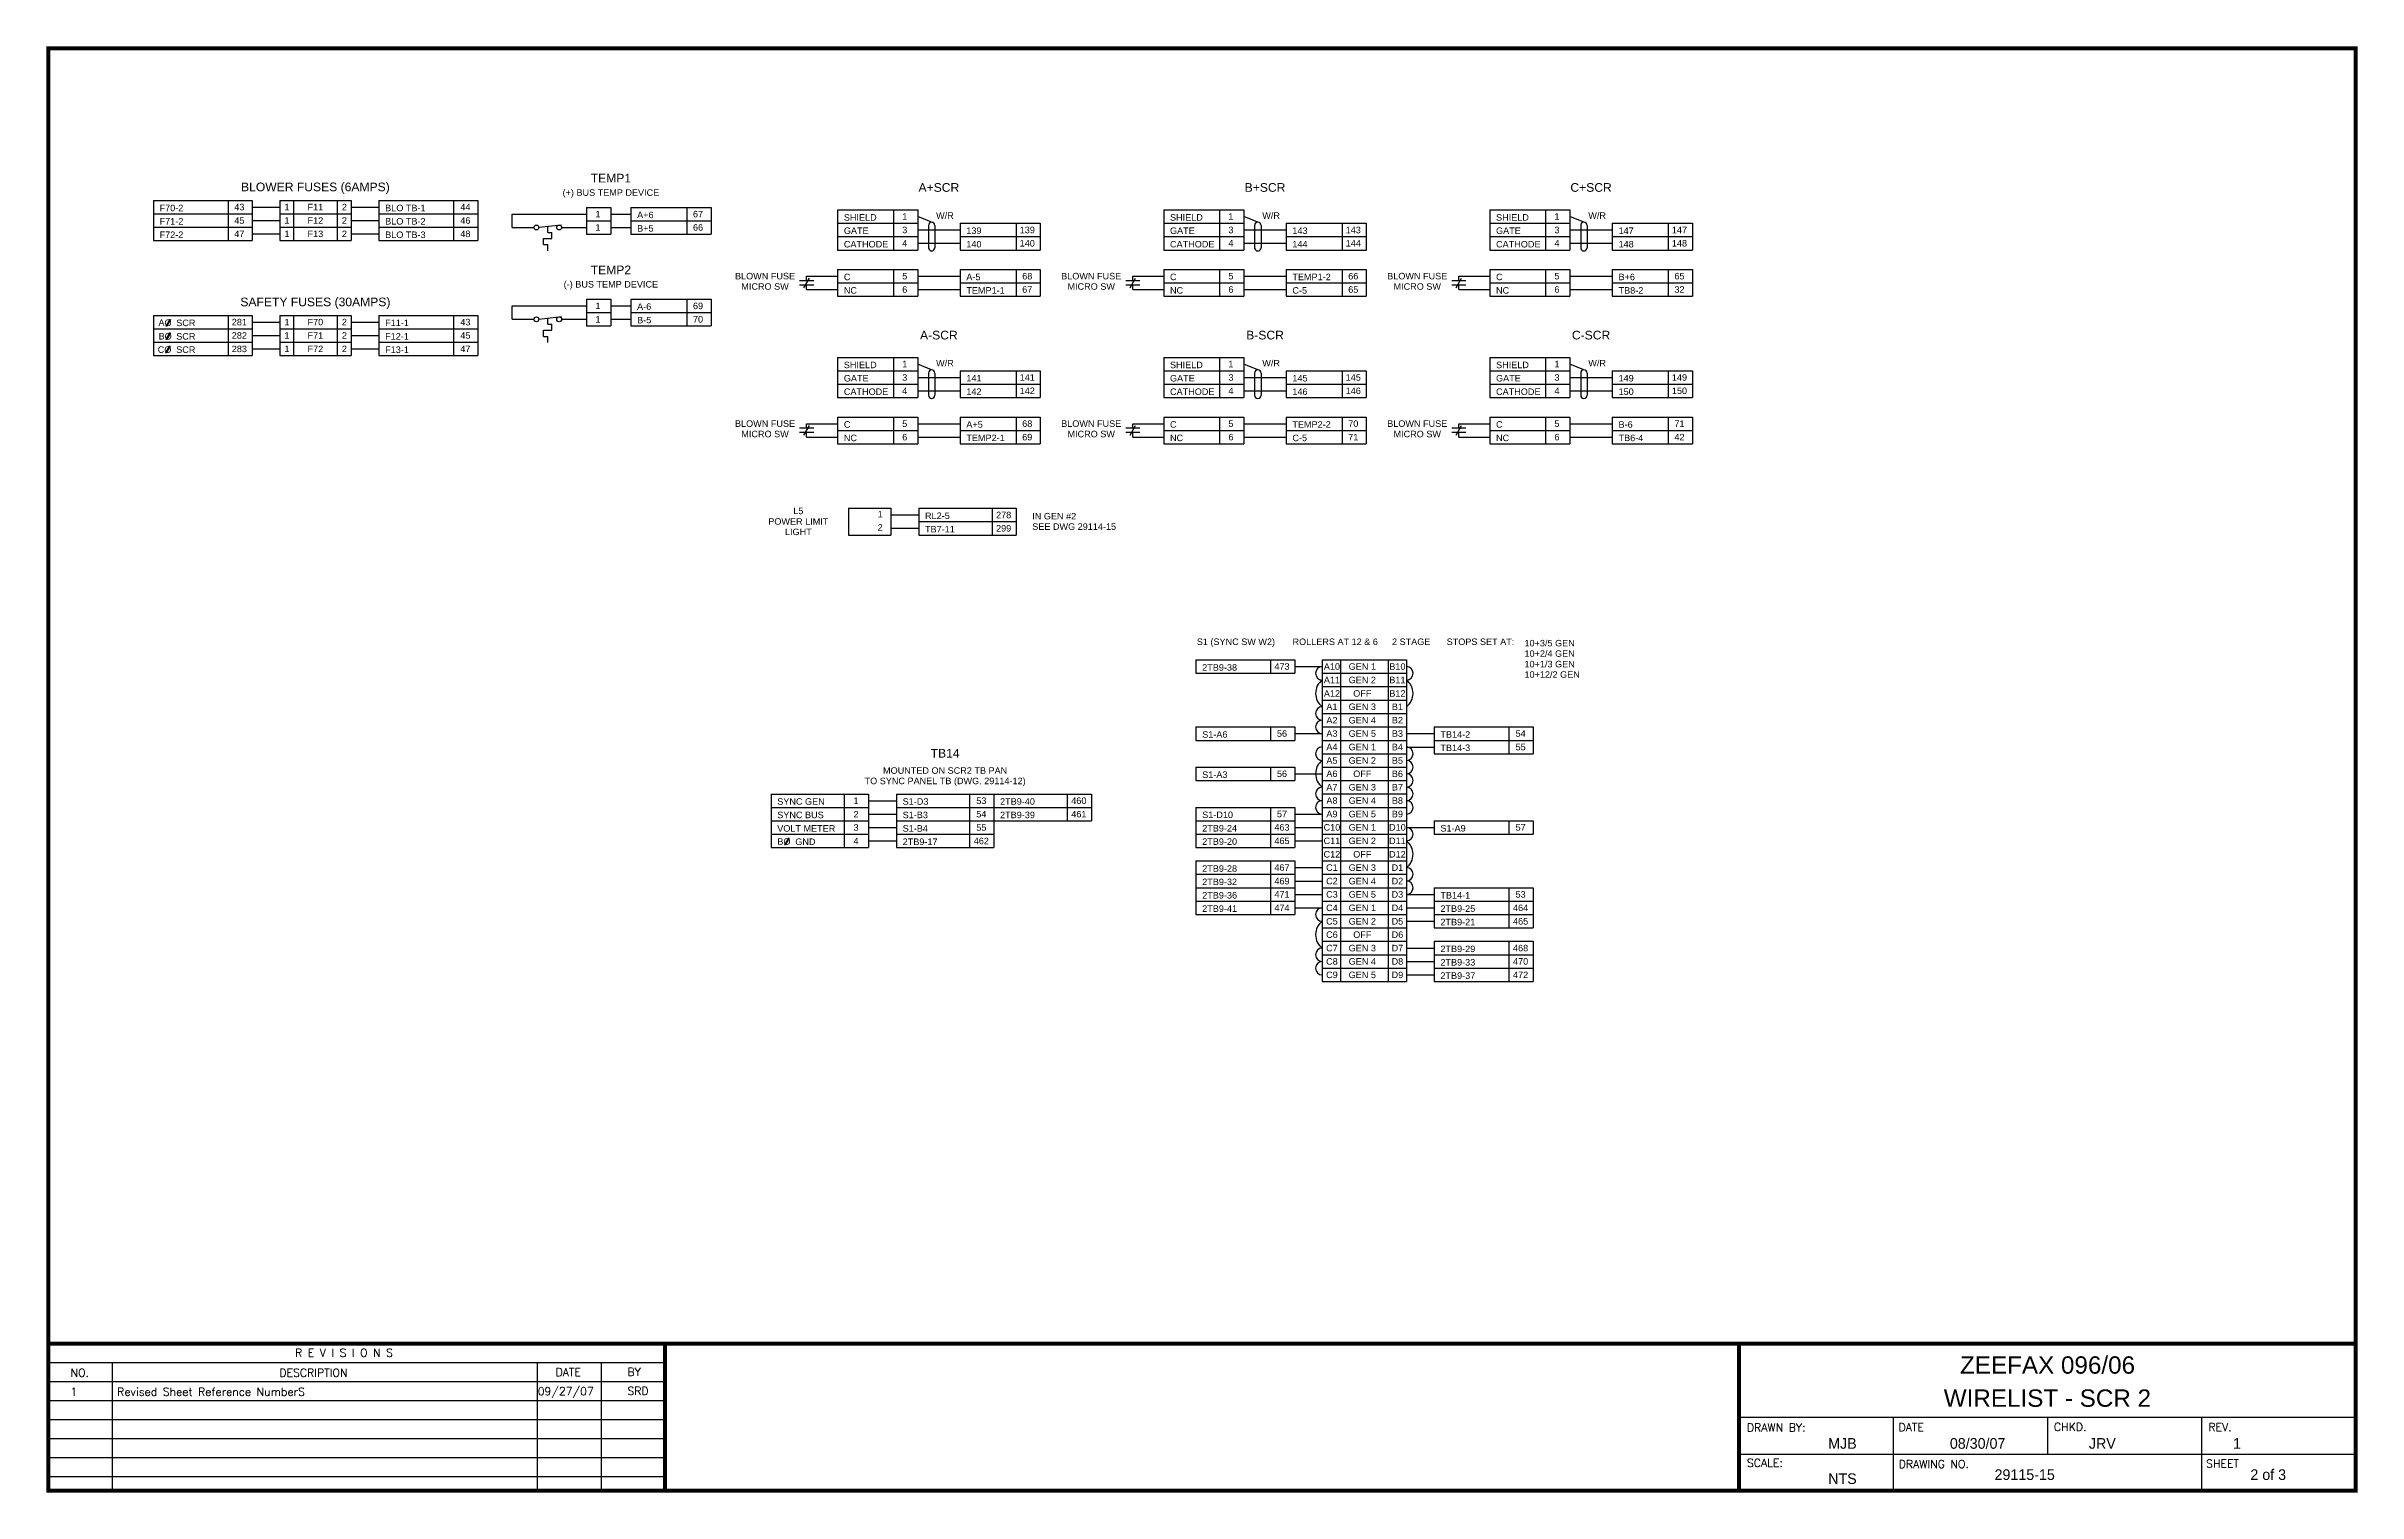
# Model space of a CAD drawing. Extents: x 1.8 to 18.5, y -1.9 to 8.5.
import ezdxf
from ezdxf.enums import TextEntityAlignment as Align

# ---------------------------------------------------------------- set-up
doc = ezdxf.new("R2010")
doc.units = 0
doc.header["$MEASUREMENT"] = 0
doc.layers.get('0').update_dxf_attribs({"linetype": 'CONTINUOUS'})
doc.layers.add('DRAWING', color=7, linetype='CONTINUOUS')
doc.styles.add('A1', font='A1.shx')
doc.styles.add('ROMAND', font='ROMAND.shx')
doc.styles.get("Standard").update_dxf_attribs({"font": 'ARIAL.TTF'})

# ---------------------------------------------------------------- blocks, each defined once
blk = doc.blocks.new('B_phase')
h = blk.add_hatch(color=256)
h.paths.add_polyline_path([(0.094, -0.031), (0.101, -0.031), (0.139, 0.033), (0.131, 0.033)], flags=16)
h.paths.add_polyline_path([(0.01, -0.048), (0.158, -0.048), (0.158, 0.049), (0.01, 0.049)], flags=9)
for p, q in [((0.131, 0.033), (0.094, -0.031)), ((0.139, 0.033), (0.101, -0.031)), ((0.131, 0.033), (0.139, 0.033)), ((0.101, -0.031), (0.094, -0.031))]:
    blk.add_line(p, q)
blk.add_text('BO', height=0.0625).set_placement((0.025, -0.03))
blk = doc.blocks.new('C_phase')
h = blk.add_hatch(color=256)
h.paths.add_polyline_path([(0.099, -0.026), (0.107, -0.026), (0.144, 0.038), (0.136, 0.038)], flags=16)
h.paths.add_polyline_path([(0.013, -0.043), (0.168, -0.043), (0.168, 0.054), (0.013, 0.054)], flags=9)
for p, q in [((0.136, 0.038), (0.099, -0.026)), ((0.144, 0.038), (0.107, -0.026)), ((0.136, 0.038), (0.144, 0.038)), ((0.107, -0.026), (0.099, -0.026))]:
    blk.add_line(p, q)
blk.add_text('CO', height=0.0625).set_placement((0.025, -0.025))
blk = doc.blocks.new('A_phase')
h = blk.add_hatch(color=256)
h.paths.add_polyline_path([(0.1, -0.033), (0.108, -0.033), (0.145, 0.031), (0.137, 0.031)], flags=16)
h.paths.add_polyline_path([(0.01, -0.05), (0.165, -0.05), (0.165, 0.047), (0.01, 0.047)], flags=9)
for p, q in [((0.137, 0.031), (0.1, -0.033)), ((0.145, 0.031), (0.108, -0.033)), ((0.137, 0.031), (0.145, 0.031)), ((0.108, -0.033), (0.1, -0.033))]:
    blk.add_line(p, q)
blk.add_text('AO', height=0.0625).set_placement((0.029, -0.032))
blk = doc.blocks.new('N_C_contact')
for p, q in [((0.051, 0.031), (-0.051, 0.031)), ((0.051, 0), (-0.051, 0)), ((-0.02, -0.019), (0.02, 0.05))]:
    blk.add_line(p, q)

msp = doc.modelspace()

# ---------------------------------------------------------------- linework, layer by layer
at = {"color": 7}
for p, q in [((1.823, -0.861), (1.823, -1.922)), ((1.823, -0.998), (6.269, -0.998)), ((2.284, -0.998), (2.284, -1.922)), ((5.347, -0.998), (5.347, -1.922)), ((5.808, -0.998), (5.808, -1.922)), ((1.823, -1.135), (6.269, -1.135)), ((1.823, -1.135), (6.269, -1.135)), ((1.823, -1.135), (6.269, -1.135)), ((1.823, -1.272), (6.269, -1.272)), ((1.823, -1.272), (6.269, -1.272)), ((1.823, -1.272), (6.269, -1.272)), ((1.823, -1.409), (6.269, -1.409)), ((14.01, -1.391), (18.456, -1.391)), ((15.122, -1.391), (15.122, -1.922)), ((16.233, -1.391), (16.233, -1.657)), ((17.344, -1.391), (17.344, -1.922)), ((1.823, -1.546), (6.269, -1.546)), ((14.01, -1.657), (18.456, -1.657)), ((1.823, -1.683), (6.269, -1.683)), ((1.823, -1.82), (6.269, -1.82))]:
    msp.add_line(p, q, dxfattribs=at)
at = {"color": 7, "const_width": 0.0288}
msp.add_lwpolyline([(18.456, -1.922), (18.456, 8.474), (1.823, 8.474), (1.823, -1.922)], close=True, dxfattribs=at)
for points in [[(1.823, -0.861), (18.456, -0.861)], [(6.269, -0.861), (6.269, -1.922)], [(14.01, -1.922), (14.01, -0.861)]]:
    msp.add_lwpolyline(points, dxfattribs=at)
at = {"layer": 'DRAWING', "color": 7}
for p, q in [((2.581, 7.377), (3.294, 7.377)), ((2.581, 7.377), (2.581, 7.087)), ((3.12, 7.377), (3.12, 7.087)), ((3.294, 7.377), (3.294, 7.087)), ((3.492, 7.377), (4.006, 7.377)), ((3.492, 7.377), (3.492, 7.087)), ((3.592, 7.377), (3.592, 7.087)), ((3.905, 7.377), (3.905, 7.087)), ((4.006, 7.377), (4.006, 7.087)), ((4.206, 7.377), (4.92, 7.377)), ((4.206, 7.377), (4.206, 7.087)), ((4.745, 7.377), (4.745, 7.087)), ((4.92, 7.377), (4.92, 7.087)), ((2.581, 7.281), (3.294, 7.281)), ((2.581, 7.184), (3.294, 7.184)), ((3.294, 7.329), (3.492, 7.329)), ((3.294, 7.232), (3.492, 7.232)), ((3.492, 7.281), (4.006, 7.281)), ((3.492, 7.184), (4.006, 7.184)), ((4.006, 7.329), (4.206, 7.329)), ((4.006, 7.232), (4.206, 7.232)), ((4.206, 7.281), (4.92, 7.281)), ((4.206, 7.184), (4.92, 7.184)), ((5.167, 7.278), (5.704, 7.278)), ((5.168, 7.182), (5.167, 7.278)), ((5.168, 7.182), (5.324, 7.182)), ((5.36, 7.183), (5.524, 7.201)), ((5.424, 7.146), (5.424, 7.19)), ((5.524, 7.182), (5.704, 7.182)), ((5.704, 7.326), (5.879, 7.326)), ((5.704, 7.326), (5.704, 7.133)), ((5.704, 7.23), (5.879, 7.23)), ((5.879, 7.326), (5.879, 7.133)), ((5.879, 7.278), (6.023, 7.278)), ((5.879, 7.182), (6.023, 7.182)), ((6.023, 7.326), (6.601, 7.326)), ((6.023, 7.326), (6.023, 7.133)), ((6.023, 7.23), (6.601, 7.23)), ((6.426, 7.326), (6.426, 7.133)), ((6.601, 7.326), (6.601, 7.133)), ((7.513, 7.309), (7.513, 7.019)), ((7.513, 7.309), (8.091, 7.309)), ((7.513, 7.213), (8.091, 7.213)), ((7.916, 7.309), (7.916, 7.019)), ((8.091, 7.309), (8.091, 7.019)), ((8.191, 7.219), (8.091, 7.261)), ((8.091, 7.164), (8.396, 7.164)), ((8.168, 7.196), (8.168, 7.036)), ((8.214, 7.196), (8.214, 7.036)), ((8.396, 7.213), (8.973, 7.213)), ((8.396, 7.213), (8.396, 7.019)), ((8.799, 7.213), (8.799, 7.019)), ((8.973, 7.213), (8.973, 7.019)), ((9.864, 7.309), (9.864, 7.019)), ((9.864, 7.309), (10.441, 7.309)), ((9.864, 7.213), (10.441, 7.213)), ((10.266, 7.309), (10.266, 7.019)), ((10.441, 7.309), (10.441, 7.019)), ((10.542, 7.219), (10.441, 7.261)), ((10.441, 7.164), (10.746, 7.164)), ((10.519, 7.196), (10.519, 7.036)), ((10.565, 7.196), (10.565, 7.036)), ((10.746, 7.213), (10.746, 7.019)), ((10.746, 7.213), (11.324, 7.213)), ((11.149, 7.213), (11.149, 7.019)), ((11.324, 7.213), (11.324, 7.019)), ((12.214, 7.309), (12.214, 7.019)), ((12.214, 7.309), (12.791, 7.309)), ((12.214, 7.213), (12.791, 7.213)), ((12.616, 7.309), (12.616, 7.019)), ((12.791, 7.309), (12.791, 7.019)), ((12.892, 7.219), (12.791, 7.261)), ((12.791, 7.164), (13.097, 7.164)), ((12.869, 7.196), (12.869, 7.036)), ((12.915, 7.196), (12.915, 7.036)), ((13.097, 7.213), (13.097, 7.019)), ((13.097, 7.213), (13.674, 7.213)), ((13.499, 7.213), (13.499, 7.019)), ((13.674, 7.213), (13.674, 7.019)), ((2.581, 7.087), (3.294, 7.087)), ((3.294, 7.136), (3.492, 7.136)), ((3.492, 7.087), (4.006, 7.087)), ((4.006, 7.136), (4.206, 7.136)), ((4.206, 7.087), (4.92, 7.087)), ((5.394, 7.102), (5.454, 7.102)), ((5.394, 7.058), (5.394, 7.102)), ((5.394, 7.058), (5.424, 7.058)), ((5.424, 7.146), (5.454, 7.146)), ((5.424, 7.014), (5.424, 7.058)), ((5.454, 7.102), (5.454, 7.146)), ((5.704, 7.133), (5.879, 7.133)), ((6.023, 7.133), (6.601, 7.133)), ((7.513, 7.116), (8.091, 7.116)), ((7.513, 7.019), (8.091, 7.019)), ((8.091, 7.068), (8.396, 7.068)), ((8.396, 7.116), (8.973, 7.116)), ((8.396, 7.019), (8.973, 7.019)), ((9.864, 7.116), (10.441, 7.116)), ((9.864, 7.019), (10.441, 7.019)), ((10.441, 7.068), (10.746, 7.068)), ((10.746, 7.116), (11.324, 7.116)), ((10.746, 7.019), (11.324, 7.019)), ((12.214, 7.116), (12.791, 7.116)), ((12.214, 7.019), (12.791, 7.019)), ((12.791, 7.068), (13.097, 7.068)), ((13.097, 7.116), (13.674, 7.116)), ((13.097, 7.019), (13.674, 7.019)), ((7.29, 6.831), (7.513, 6.831)), ((7.29, 6.798), (7.29, 6.831)), ((7.513, 6.879), (8.091, 6.879)), ((7.513, 6.879), (7.513, 6.686)), ((7.916, 6.879), (7.916, 6.686)), ((8.091, 6.879), (8.091, 6.686)), ((8.091, 6.831), (8.396, 6.831)), ((8.396, 6.879), (8.973, 6.879)), ((8.396, 6.879), (8.396, 6.686)), ((8.799, 6.879), (8.799, 6.686)), ((8.973, 6.879), (8.973, 6.686)), ((9.641, 6.831), (9.864, 6.831)), ((9.641, 6.798), (9.641, 6.831)), ((9.864, 6.879), (10.441, 6.879)), ((9.864, 6.879), (9.864, 6.686)), ((10.266, 6.879), (10.266, 6.686)), ((10.441, 6.879), (10.441, 6.686)), ((10.441, 6.831), (10.746, 6.831)), ((10.746, 6.879), (11.324, 6.879)), ((10.746, 6.879), (10.746, 6.686)), ((11.149, 6.879), (11.149, 6.686)), ((11.324, 6.879), (11.324, 6.686)), ((11.991, 6.831), (12.214, 6.831)), ((11.991, 6.798), (11.991, 6.831)), ((12.214, 6.879), (12.791, 6.879)), ((12.214, 6.879), (12.214, 6.686)), ((12.616, 6.879), (12.616, 6.686)), ((12.791, 6.879), (12.791, 6.686)), ((12.791, 6.831), (13.097, 6.831)), ((13.097, 6.879), (13.674, 6.879)), ((13.097, 6.879), (13.097, 6.686)), ((13.499, 6.879), (13.499, 6.686)), ((13.674, 6.879), (13.674, 6.686)), ((5.704, 6.665), (5.879, 6.665)), ((5.704, 6.665), (5.704, 6.472)), ((5.879, 6.665), (5.879, 6.472)), ((6.023, 6.665), (6.601, 6.665)), ((6.023, 6.665), (6.023, 6.472)), ((6.426, 6.665), (6.426, 6.472)), ((6.601, 6.665), (6.601, 6.472)), ((7.29, 6.735), (7.29, 6.767)), ((7.29, 6.735), (7.513, 6.735)), ((7.513, 6.783), (8.091, 6.783)), ((7.513, 6.686), (8.091, 6.686)), ((8.091, 6.735), (8.396, 6.735)), ((8.396, 6.783), (8.973, 6.783)), ((8.396, 6.686), (8.973, 6.686)), ((9.641, 6.735), (9.641, 6.767)), ((9.641, 6.735), (9.864, 6.735)), ((9.864, 6.783), (10.441, 6.783)), ((9.864, 6.686), (10.441, 6.686)), ((10.441, 6.735), (10.746, 6.735)), ((10.746, 6.783), (11.324, 6.783)), ((10.746, 6.686), (11.324, 6.686)), ((11.991, 6.735), (11.991, 6.767)), ((11.991, 6.735), (12.214, 6.735)), ((12.214, 6.783), (12.791, 6.783)), ((12.214, 6.686), (12.791, 6.686)), ((12.791, 6.735), (13.097, 6.735)), ((13.097, 6.783), (13.674, 6.783)), ((13.097, 6.686), (13.674, 6.686)), ((2.581, 6.548), (3.294, 6.548)), ((2.581, 6.548), (2.581, 6.259)), ((3.12, 6.548), (3.12, 6.259)), ((3.294, 6.548), (3.294, 6.259)), ((3.294, 6.5), (3.492, 6.5)), ((3.492, 6.548), (4.006, 6.548)), ((3.492, 6.548), (3.492, 6.259)), ((3.592, 6.548), (3.592, 6.259)), ((3.905, 6.548), (3.905, 6.259)), ((4.006, 6.548), (4.006, 6.259)), ((4.006, 6.5), (4.206, 6.5)), ((4.206, 6.548), (4.92, 6.548)), ((4.206, 6.548), (4.206, 6.259)), ((4.745, 6.548), (4.745, 6.259)), ((4.92, 6.548), (4.92, 6.259)), ((5.167, 6.617), (5.704, 6.617)), ((5.168, 6.52), (5.167, 6.617)), ((5.168, 6.52), (5.324, 6.52)), ((5.36, 6.522), (5.524, 6.54)), ((5.424, 6.485), (5.424, 6.529)), ((5.524, 6.52), (5.704, 6.52)), ((5.704, 6.569), (5.879, 6.569)), ((5.879, 6.617), (6.023, 6.617)), ((5.879, 6.52), (6.023, 6.52)), ((6.023, 6.569), (6.601, 6.569)), ((2.581, 6.452), (3.294, 6.452)), ((2.581, 6.355), (3.294, 6.355)), ((3.294, 6.404), (3.492, 6.404)), ((3.492, 6.452), (4.006, 6.452)), ((3.492, 6.355), (4.006, 6.355)), ((4.006, 6.404), (4.206, 6.404)), ((4.206, 6.452), (4.92, 6.452)), ((4.206, 6.355), (4.92, 6.355)), ((5.394, 6.397), (5.394, 6.441)), ((5.394, 6.441), (5.454, 6.441)), ((5.394, 6.397), (5.424, 6.397)), ((5.424, 6.485), (5.454, 6.485)), ((5.424, 6.353), (5.424, 6.397)), ((5.454, 6.441), (5.454, 6.485)), ((5.704, 6.472), (5.879, 6.472)), ((6.023, 6.472), (6.601, 6.472)), ((2.581, 6.259), (3.294, 6.259)), ((3.294, 6.307), (3.492, 6.307)), ((3.492, 6.259), (4.006, 6.259)), ((4.006, 6.307), (4.206, 6.307)), ((4.206, 6.259), (4.92, 6.259)), ((7.513, 6.246), (7.513, 5.956)), ((7.513, 6.246), (8.091, 6.246)), ((7.916, 6.246), (7.916, 5.956)), ((8.091, 6.246), (8.091, 5.956)), ((8.191, 6.156), (8.091, 6.198)), ((9.864, 6.246), (9.864, 5.956)), ((9.864, 6.246), (10.441, 6.246)), ((10.266, 6.246), (10.266, 5.956)), ((10.441, 6.246), (10.441, 5.956)), ((10.542, 6.156), (10.441, 6.198)), ((12.214, 6.246), (12.791, 6.246)), ((12.214, 6.246), (12.214, 5.956)), ((12.616, 6.246), (12.616, 5.956)), ((12.791, 6.246), (12.791, 5.956)), ((12.892, 6.156), (12.791, 6.198)), ((7.513, 6.149), (8.091, 6.149)), ((7.513, 6.053), (8.091, 6.053)), ((8.091, 6.101), (8.396, 6.101)), ((8.091, 6.005), (8.396, 6.005)), ((8.168, 6.133), (8.168, 5.973)), ((8.214, 6.133), (8.214, 5.973)), ((8.396, 6.149), (8.973, 6.149)), ((8.396, 6.149), (8.396, 5.956)), ((8.396, 6.053), (8.973, 6.053)), ((8.799, 6.149), (8.799, 5.956)), ((8.973, 6.149), (8.973, 5.956)), ((9.864, 6.149), (10.441, 6.149)), ((9.864, 6.053), (10.441, 6.053)), ((10.441, 6.101), (10.746, 6.101)), ((10.441, 6.005), (10.746, 6.005)), ((10.519, 6.133), (10.519, 5.973)), ((10.565, 6.133), (10.565, 5.973)), ((10.746, 6.149), (11.324, 6.149)), ((10.746, 6.149), (10.746, 5.956)), ((10.746, 6.053), (11.324, 6.053)), ((11.149, 6.149), (11.149, 5.956)), ((11.324, 6.149), (11.324, 5.956)), ((12.214, 6.149), (12.791, 6.149)), ((12.214, 6.053), (12.791, 6.053)), ((12.791, 6.101), (13.097, 6.101)), ((12.791, 6.005), (13.097, 6.005)), ((12.869, 6.133), (12.869, 5.973)), ((12.915, 6.133), (12.915, 5.973)), ((13.097, 6.149), (13.674, 6.149)), ((13.097, 6.149), (13.097, 5.956)), ((13.097, 6.053), (13.674, 6.053)), ((13.499, 6.149), (13.499, 5.956)), ((13.674, 6.149), (13.674, 5.956)), ((7.513, 5.956), (8.091, 5.956)), ((8.396, 5.956), (8.973, 5.956)), ((9.864, 5.956), (10.441, 5.956)), ((10.746, 5.956), (11.324, 5.956)), ((12.214, 5.956), (12.791, 5.956)), ((13.097, 5.956), (13.674, 5.956)), ((7.29, 5.768), (7.513, 5.768)), ((7.29, 5.735), (7.29, 5.768)), ((7.29, 5.671), (7.29, 5.704)), ((7.29, 5.671), (7.513, 5.671)), ((7.513, 5.816), (8.091, 5.816)), ((7.513, 5.816), (7.513, 5.623)), ((7.513, 5.72), (8.091, 5.72)), ((7.916, 5.816), (7.916, 5.623)), ((8.091, 5.816), (8.091, 5.623)), ((8.091, 5.768), (8.396, 5.768)), ((8.091, 5.671), (8.396, 5.671)), ((8.396, 5.816), (8.973, 5.816)), ((8.396, 5.816), (8.396, 5.623)), ((8.396, 5.72), (8.973, 5.72)), ((8.799, 5.816), (8.799, 5.623)), ((8.973, 5.816), (8.973, 5.623)), ((9.641, 5.768), (9.864, 5.768)), ((9.641, 5.735), (9.641, 5.768)), ((9.641, 5.671), (9.641, 5.704)), ((9.641, 5.671), (9.864, 5.671)), ((9.864, 5.816), (9.864, 5.623)), ((9.864, 5.816), (10.441, 5.816)), ((9.864, 5.72), (10.441, 5.72)), ((10.266, 5.816), (10.266, 5.623)), ((10.441, 5.816), (10.441, 5.623)), ((10.441, 5.768), (10.746, 5.768)), ((10.441, 5.671), (10.746, 5.671)), ((10.746, 5.816), (11.324, 5.816)), ((10.746, 5.816), (10.746, 5.623)), ((10.746, 5.72), (11.324, 5.72)), ((11.149, 5.816), (11.149, 5.623)), ((11.324, 5.816), (11.324, 5.623)), ((11.991, 5.768), (12.214, 5.768)), ((11.991, 5.735), (11.991, 5.768)), ((11.991, 5.671), (11.991, 5.704)), ((11.991, 5.671), (12.214, 5.671)), ((12.214, 5.816), (12.791, 5.816)), ((12.214, 5.816), (12.214, 5.623)), ((12.214, 5.72), (12.791, 5.72)), ((12.616, 5.816), (12.616, 5.623)), ((12.791, 5.816), (12.791, 5.623)), ((12.791, 5.768), (13.097, 5.768)), ((12.791, 5.671), (13.097, 5.671)), ((13.097, 5.816), (13.097, 5.623)), ((13.097, 5.816), (13.674, 5.816)), ((13.097, 5.72), (13.674, 5.72)), ((13.499, 5.816), (13.499, 5.623)), ((13.674, 5.816), (13.674, 5.623)), ((7.513, 5.623), (8.091, 5.623)), ((8.396, 5.623), (8.973, 5.623)), ((9.864, 5.623), (10.441, 5.623)), ((10.746, 5.623), (11.324, 5.623)), ((12.214, 5.623), (12.791, 5.623)), ((13.097, 5.623), (13.674, 5.623)), ((7.591, 5.159), (7.897, 5.159)), ((7.591, 5.159), (7.591, 4.965)), ((7.897, 5.159), (7.897, 4.965)), ((7.897, 5.11), (8.098, 5.11)), ((7.897, 5.014), (8.098, 5.014)), ((8.098, 5.159), (8.801, 5.159)), ((8.098, 5.159), (8.098, 4.965)), ((8.098, 5.062), (8.801, 5.062)), ((8.626, 5.159), (8.626, 4.965)), ((8.801, 5.159), (8.801, 4.965)), ((7.591, 4.965), (7.897, 4.965)), ((8.098, 4.965), (8.801, 4.965)), ((10.096, 4.066), (10.809, 4.066)), ((10.096, 4.066), (10.096, 3.969)), ((10.634, 4.066), (10.634, 3.969)), ((10.809, 4.066), (10.809, 3.969)), ((10.809, 4.018), (11.006, 4.018)), ((11.006, 4.066), (11.006, 1.748)), ((11.006, 4.066), (11.613, 4.066)), ((11.138, 4.066), (11.138, 1.748)), ((11.481, 4.066), (11.481, 1.748)), ((11.613, 4.066), (11.613, 1.748)), ((10.096, 3.969), (10.809, 3.969)), ((11.006, 3.969), (11.613, 3.969)), ((11.006, 3.873), (11.613, 3.873)), ((11.006, 3.776), (11.613, 3.776)), ((11.006, 3.68), (11.613, 3.68)), ((10.096, 3.583), (10.809, 3.583)), ((10.096, 3.583), (10.096, 3.486)), ((10.634, 3.583), (10.634, 3.486)), ((10.809, 3.583), (10.809, 3.486)), ((10.809, 3.535), (11.006, 3.535)), ((11.006, 3.583), (11.613, 3.583)), ((11.613, 3.535), (11.813, 3.535)), ((11.813, 3.583), (12.526, 3.583)), ((11.813, 3.583), (11.813, 3.39)), ((12.352, 3.583), (12.352, 3.39)), ((12.526, 3.583), (12.526, 3.39)), ((10.096, 3.486), (10.809, 3.486)), ((11.006, 3.486), (11.613, 3.486)), ((11.006, 3.39), (11.613, 3.39)), ((11.613, 3.438), (11.813, 3.438)), ((11.813, 3.486), (12.526, 3.486)), ((11.813, 3.39), (12.526, 3.39)), ((10.096, 3.293), (10.809, 3.293)), ((10.096, 3.293), (10.096, 3.197)), ((10.096, 3.197), (10.809, 3.197)), ((10.634, 3.293), (10.634, 3.197)), ((10.809, 3.293), (10.809, 3.197)), ((10.809, 3.245), (11.006, 3.245)), ((11.006, 3.293), (11.613, 3.293)), ((11.006, 3.197), (11.613, 3.197)), ((7.033, 3.099), (7.736, 3.099)), ((7.033, 3.099), (7.033, 2.713)), ((7.033, 3.003), (7.736, 3.003)), ((7.561, 3.099), (7.561, 2.713)), ((7.736, 3.099), (7.736, 2.713)), ((7.736, 3.051), (7.937, 3.051)), ((7.937, 3.099), (9.342, 3.099)), ((7.937, 3.099), (7.937, 2.713)), ((7.937, 3.003), (9.342, 3.003)), ((8.464, 3.099), (8.464, 2.713)), ((8.639, 3.099), (8.639, 2.713)), ((9.167, 3.099), (9.167, 2.906)), ((9.342, 3.099), (9.342, 2.906)), ((10.096, 3.003), (10.809, 3.003)), ((10.096, 3.003), (10.096, 2.714)), ((10.634, 3.003), (10.634, 2.714)), ((10.809, 3.003), (10.809, 2.714)), ((11.006, 3.1), (11.613, 3.1)), ((11.006, 3.003), (11.613, 3.003)), ((7.033, 2.906), (7.736, 2.906)), ((7.736, 2.954), (7.937, 2.954)), ((7.736, 2.858), (7.937, 2.858)), ((7.937, 2.906), (9.342, 2.906)), ((10.096, 2.907), (10.809, 2.907)), ((10.809, 2.955), (11.006, 2.955)), ((10.809, 2.859), (11.006, 2.859)), ((11.006, 2.907), (11.613, 2.907)), ((11.613, 2.859), (11.813, 2.859)), ((11.813, 2.907), (12.526, 2.907)), ((11.813, 2.907), (11.813, 2.81)), ((12.352, 2.907), (12.352, 2.81)), ((12.526, 2.907), (12.526, 2.81)), ((7.033, 2.81), (7.736, 2.81)), ((7.033, 2.713), (7.736, 2.713)), ((7.736, 2.761), (7.937, 2.761)), ((7.937, 2.81), (8.639, 2.81)), ((7.937, 2.713), (8.639, 2.713)), ((10.096, 2.81), (10.809, 2.81)), ((10.096, 2.714), (10.809, 2.714)), ((10.809, 2.762), (11.006, 2.762)), ((11.006, 2.81), (11.613, 2.81)), ((11.006, 2.714), (11.613, 2.714)), ((11.813, 2.81), (12.526, 2.81)), ((10.096, 2.617), (10.809, 2.617)), ((10.096, 2.617), (10.096, 2.231)), ((10.096, 2.521), (10.809, 2.521)), ((10.634, 2.617), (10.634, 2.231)), ((10.809, 2.617), (10.809, 2.231)), ((10.809, 2.569), (11.006, 2.569)), ((11.006, 2.617), (11.613, 2.617)), ((11.006, 2.521), (11.613, 2.521)), ((10.096, 2.424), (10.809, 2.424)), ((10.809, 2.472), (11.006, 2.472)), ((10.809, 2.376), (11.006, 2.376)), ((11.006, 2.424), (11.613, 2.424)), ((11.613, 2.376), (11.813, 2.376)), ((11.813, 2.424), (12.526, 2.424)), ((11.813, 2.424), (11.813, 2.134)), ((12.352, 2.424), (12.352, 2.134)), ((12.526, 2.424), (12.526, 2.134)), ((10.096, 2.327), (10.809, 2.327)), ((10.096, 2.231), (10.809, 2.231)), ((10.809, 2.279), (11.006, 2.279)), ((11.006, 2.327), (11.613, 2.327)), ((11.006, 2.231), (11.613, 2.231)), ((11.613, 2.279), (11.813, 2.279)), ((11.613, 2.182), (11.813, 2.182)), ((11.813, 2.327), (12.526, 2.327)), ((11.813, 2.231), (12.526, 2.231)), ((11.006, 2.134), (11.613, 2.134)), ((11.006, 2.038), (11.613, 2.038)), ((11.813, 2.134), (12.526, 2.134)), ((11.813, 2.038), (12.526, 2.038)), ((11.813, 2.038), (11.813, 1.748)), ((12.352, 2.038), (12.352, 1.748)), ((12.526, 2.038), (12.526, 1.748)), ((11.006, 1.941), (11.613, 1.941)), ((11.006, 1.844), (11.613, 1.844)), ((11.613, 1.989), (11.813, 1.989)), ((11.613, 1.893), (11.813, 1.893)), ((11.813, 1.941), (12.526, 1.941)), ((11.813, 1.844), (12.526, 1.844)), ((11.006, 1.748), (11.613, 1.748)), ((11.613, 1.796), (11.813, 1.796)), ((11.813, 1.748), (12.526, 1.748))]:
    msp.add_line(p, q, dxfattribs=at)
for centre in [(5.342, 7.182), (5.506, 7.182), (5.342, 6.52), (5.506, 6.52)]:
    msp.add_circle(centre, 0.0176, dxfattribs=at)
for centre, radius, start, end in [((8.191, 7.196), 0.0231, 0, 180), ((10.542, 7.196), 0.0231, 0, 180), ((12.892, 7.196), 0.0231, 0, 180), ((8.191, 7.036), 0.0231, 180, 0), ((10.542, 7.036), 0.0231, 180, 0), ((12.892, 7.036), 0.0231, 180, 0), ((8.191, 6.133), 0.0231, 0, 180), ((10.542, 6.133), 0.0231, 0, 180), ((12.892, 6.133), 0.0231, 0, 180), ((8.191, 5.973), 0.0231, 180, 0), ((10.542, 5.973), 0.0231, 180, 0), ((12.892, 5.973), 0.0231, 180, 0), ((11.006, 3.969), 0.0483, 90, 270), ((11.613, 3.969), 0.0483, 270, 90), ((11.079, 3.824), 0.121, 126.8699, 233.1301), ((11.54, 3.824), 0.121, 306.8699, 53.1301), ((11.006, 3.68), 0.0483, 90, 270), ((11.006, 3.583), 0.0483, 90, 270), ((11.006, 3.39), 0.0483, 90, 270), ((11.079, 3.245), 0.121, 126.8699, 233.1301), ((11.613, 3.39), 0.0483, 270, 90), ((11.613, 3.293), 0.0483, 270, 90), ((11.613, 3.197), 0.0483, 270, 90), ((11.006, 3.1), 0.0483, 90, 270), ((11.006, 3.003), 0.0483, 90, 270), ((11.613, 3.1), 0.0483, 270, 90), ((11.613, 3.003), 0.0483, 270, 90), ((11.613, 2.81), 0.0483, 270, 90), ((11.54, 2.665), 0.121, 306.8699, 53.1301), ((11.613, 2.521), 0.0483, 270, 90), ((11.613, 2.424), 0.0483, 270, 90), ((11.006, 2.231), 0.0483, 90, 270), ((11.079, 2.086), 0.121, 126.8699, 233.1301), ((11.006, 1.941), 0.0483, 90, 270), ((11.006, 1.844), 0.0483, 90, 270)]:
    msp.add_arc(centre, radius, start, end, dxfattribs=at)

# ---------------------------------------------------------------- block references
for p in [(7.29, 6.767), (9.641, 6.767), (11.991, 6.767), (7.29, 5.704), (9.641, 5.704), (11.991, 5.704)]:
    msp.add_blockref('N_C_contact', p, dxfattribs=at)
at = {"layer": 'DRAWING', "color": 7, "xscale": 0.75, "yscale": 0.75, "zscale": 0.75}
for name, p in [('A_phase', (2.596, 6.496)), ('C_phase', (2.594, 6.297)), ('B_phase', (2.6, 6.397)), ('B_phase', (7.06, 2.756))]:
    msp.add_blockref(name, p, dxfattribs=at)

# ---------------------------------------------------------------- texts
at = {"color": 7}
for s, height, style, p in [('R E V I S I O N S', 0.05763, 'ROMAND', (3.602, -0.956)), ('NO.', 0.0576, 'ROMAND', (1.984, -1.1)), ('DESCRIPTION', 0.05763, 'ROMAND', (3.489, -1.1)), ('09/27/07', 0.0576, 'ROMAND', (5.351, -1.233)), ('DATE', 0.0576, 'ROMAND', (5.48, -1.096)), ('BY', 0.0576, 'ROMAND', (5.998, -1.094)), ('1', 0.0576, 'ROMAND', (1.984, -1.237)), ('Revised Sheet Reference NumberS', 0.05763, 'ROMAND', (2.32, -1.237)), ('SRD', 0.0576, 'ROMAND', (5.998, -1.231)), ('DRAWN BY:', 0.0576, 'ROMAND', (14.067, -1.495)), ('DATE', 0.0576, 'ROMAND', (15.16, -1.493)), ('CHKD.', 0.0576, 'ROMAND', (16.28, -1.49)), ('REV.', 0.0576, 'ROMAND', (17.393, -1.492)), ('MJB', 0.0769, 'A1', (14.653, -1.619)), ('08/30/07', 0.0769, 'A1', (15.53, -1.619)), ('JRV', 0.0769, 'A1', (16.532, -1.619)), ('1', 0.0769, 'A1', (17.571, -1.619)), ('SCALE:', 0.0576, 'ROMAND', (14.067, -1.75)), ('NTS', 0.0769, 'A1', (14.653, -1.873)), ('DRAWING NO.', 0.05763, 'ROMAND', (15.161, -1.758)), ('29115-15', 0.0769, 'A1', (15.852, -1.844)), ('SHEET', 0.0576, 'ROMAND', (17.377, -1.755)), ('2 of 3', 0.0769, 'A1', (17.696, -1.844))]:
    msp.add_text(s, height=height, dxfattribs=dict(at, style=style)).set_placement(p)
at = {"layer": 'DRAWING', "color": 7}
for s, height, p in [('BLOWER FUSES (6AMPS)', 0.0625, (3.749, 7.443)), ('TEMP1', 0.0625, (5.879, 7.506)), ('A+SCR', 0.0625, (8.243, 7.439)), ('B+SCR', 0.0625, (10.594, 7.439)), ('C+SCR', 0.0625, (12.944, 7.439)), ('(+) BUS TEMP DEVICE', 0.04688, (5.879, 7.41)), ('TEMP2', 0.0625, (5.879, 6.845)), ('BLOWN FUSE', 0.0469, (6.99, 6.808)), ('BLOWN FUSE', 0.0469, (9.341, 6.808)), ('BLOWN FUSE', 0.0469, (11.691, 6.808)), ('SAFETY FUSES (30AMPS)', 0.0625, (3.749, 6.614)), ('(-) BUS TEMP DEVICE', 0.04688, (5.879, 6.749)), ('MICRO SW', 0.0469, (6.99, 6.733)), ('MICRO SW', 0.0469, (9.341, 6.733)), ('MICRO SW', 0.0469, (11.691, 6.733)), ('A-SCR', 0.0625, (8.243, 6.375)), ('B-SCR', 0.0625, (10.594, 6.375)), ('C-SCR', 0.0625, (12.944, 6.375)), ('BLOWN FUSE', 0.0469, (6.99, 5.745)), ('MICRO SW', 0.0469, (6.99, 5.67)), ('BLOWN FUSE', 0.0469, (9.341, 5.745)), ('MICRO SW', 0.0469, (9.341, 5.67)), ('BLOWN FUSE', 0.0469, (11.691, 5.745)), ('MICRO SW', 0.0469, (11.691, 5.67)), ('POWER LIMIT', 0.04688, (7.23, 5.04)), ('LIGHT', 0.0469, (7.23, 4.965)), ('L5', 0.0469, (7.23, 5.116)), ('TB14', 0.0625, (8.288, 3.362)), ('TO SYNC PANEL TB (DWG. 29114-12)', 0.04688, (8.288, 3.17)), ('MOUNTED ON SCR2 TB PAN', 0.04688, (8.288, 3.245))]:
    msp.add_text(s, height=height, dxfattribs=at).set_placement(p, align=Align.CENTER)
for s, height, p in [('F70-2', 0.0469, (2.626, 7.299)), ('BLO TB-1', 0.0469, (4.252, 7.299)), ('F71-2', 0.0469, (2.626, 7.203)), ('BLO TB-2', 0.0469, (4.252, 7.203)), ('A+6', 0.0469, (6.068, 7.249)), ('B+5', 0.0469, (6.068, 7.152)), ('SHIELD', 0.0469, (7.558, 7.231)), ('GATE', 0.0469, (7.558, 7.135)), ('W/R', 0.0469, (8.223, 7.244)), ('139', 0.0469, (8.441, 7.135)), ('SHIELD', 0.0469, (9.909, 7.231)), ('GATE', 0.0469, (9.909, 7.135)), ('W/R', 0.0469, (10.574, 7.244)), ('143', 0.0469, (10.791, 7.135)), ('SHIELD', 0.0469, (12.259, 7.231)), ('GATE', 0.0469, (12.259, 7.135)), ('W/R', 0.0469, (12.924, 7.244)), ('147', 0.0469, (13.142, 7.135)), ('F72-2', 0.0469, (2.626, 7.106)), ('BLO TB-3', 0.0469, (4.252, 7.106)), ('CATHODE', 0.0469, (7.558, 7.038)), ('140', 0.0469, (8.441, 7.038)), ('CATHODE', 0.0469, (9.909, 7.038)), ('144', 0.0469, (10.791, 7.038)), ('CATHODE', 0.0469, (12.259, 7.038)), ('148', 0.0469, (13.142, 7.038)), ('C', 0.0469, (7.558, 6.802)), ('A-5', 0.0469, (8.441, 6.802)), ('C', 0.0469, (9.909, 6.802)), ('TEMP1-2', 0.0469, (10.791, 6.802)), ('C', 0.0469, (12.259, 6.802)), ('B+6', 0.0469, (13.142, 6.802)), ('NC', 0.0469, (7.558, 6.705)), ('TEMP1-1', 0.0469, (8.441, 6.705)), ('NC', 0.0469, (9.909, 6.705)), ('C-5', 0.0469, (10.791, 6.705)), ('NC', 0.0469, (12.259, 6.705)), ('TB8-2', 0.0469, (13.142, 6.705)), ('SCR', 0.0469, (2.746, 6.471)), ('F11-1', 0.0469, (4.252, 6.471)), ('A-6', 0.0469, (6.068, 6.588)), ('B-5', 0.0469, (6.068, 6.491)), ('SCR', 0.0469, (2.746, 6.374)), ('F12-1', 0.0469, (4.252, 6.374)), ('SCR', 0.0469, (2.746, 6.278)), ('F13-1', 0.0469, (4.252, 6.278)), ('SHIELD', 0.0469, (7.558, 6.168)), ('W/R', 0.0469, (8.223, 6.181)), ('SHIELD', 0.0469, (9.909, 6.168)), ('W/R', 0.0469, (10.574, 6.181)), ('SHIELD', 0.0469, (12.259, 6.168)), ('W/R', 0.0469, (12.924, 6.181)), ('GATE', 0.0469, (7.558, 6.072)), ('CATHODE', 0.0469, (7.558, 5.975)), ('141', 0.0469, (8.441, 6.072)), ('142', 0.0469, (8.441, 5.975)), ('GATE', 0.0469, (9.909, 6.072)), ('CATHODE', 0.0469, (9.909, 5.975)), ('145', 0.0469, (10.791, 6.072)), ('146', 0.0469, (10.791, 5.975)), ('GATE', 0.0469, (12.259, 6.072)), ('CATHODE', 0.0469, (12.259, 5.975)), ('149', 0.0469, (13.142, 6.072)), ('150', 0.0469, (13.142, 5.975)), ('C', 0.0469, (7.558, 5.739)), ('NC', 0.0469, (7.558, 5.642)), ('A+5', 0.0469, (8.441, 5.739)), ('TEMP2-1', 0.0469, (8.441, 5.642)), ('C', 0.0469, (9.909, 5.739)), ('NC', 0.0469, (9.909, 5.642)), ('TEMP2-2', 0.0469, (10.791, 5.739)), ('C-5', 0.0469, (10.791, 5.642)), ('C', 0.0469, (12.259, 5.739)), ('NC', 0.0469, (12.259, 5.642)), ('TB6-4', 0.0469, (13.142, 5.642)), ('B-6', 0.0469, (13.142, 5.739)), ('2', 0.0469, (7.802, 4.997)), ('1', 0.0469, (7.802, 5.092)), ('TB7-11', 0.0469, (8.143, 4.984)), ('RL2-5', 0.0469, (8.143, 5.081)), ('SEE DWG 29114-15', 0.04688, (8.916, 5.003)), ('IN GEN #2', 0.0469, (8.916, 5.078)), ('S1 (SYNC SW W2)', 0.04688, (10.102, 4.173)), ('ROLLERS AT 12 & 6', 0.04688, (10.792, 4.173)), ('2 STAGE', 0.0469, (11.509, 4.173)), ('STOPS SET AT:', 0.04688, (11.903, 4.173)), ('10+3/5 GEN', 0.0469, (12.464, 4.163)), ('2TB9-38', 0.0469, (10.141, 3.988)), ('10+2/4 GEN', 0.0469, (12.464, 4.088)), ('10+1/3 GEN', 0.0469, (12.464, 4.012)), ('10+12/2 GEN', 0.04688, (12.464, 3.937)), ('S1-A6', 0.0469, (10.141, 3.505)), ('TB14-2', 0.0469, (11.858, 3.505)), ('TB14-3', 0.0469, (11.858, 3.409)), ('S1-A3', 0.0469, (10.141, 3.215)), ('SYNC GEN', 0.0469, (7.078, 3.022)), ('S1-D3', 0.0469, (7.982, 3.022)), ('2TB9-40', 0.0469, (8.684, 3.022)), ('VOLT METER', 0.0469, (7.078, 2.828)), ('SYNC BUS', 0.0469, (7.078, 2.925)), ('S1-B3', 0.0469, (7.982, 2.925)), ('S1-B4', 0.0469, (7.982, 2.828)), ('2TB9-39', 0.0469, (8.684, 2.925)), ('S1-D10', 0.0469, (10.141, 2.926)), ('2TB9-24', 0.0469, (10.141, 2.829)), ('S1-A9', 0.0469, (11.858, 2.829)), ('GND', 0.0469, (7.208, 2.732)), ('2TB9-17', 0.0469, (7.982, 2.732)), ('2TB9-20', 0.0469, (10.141, 2.733)), ('2TB9-28', 0.0469, (10.141, 2.539)), ('2TB9-32', 0.0469, (10.141, 2.443)), ('2TB9-36', 0.0469, (10.141, 2.346)), ('TB14-1', 0.0469, (11.858, 2.346)), ('2TB9-41', 0.0469, (10.141, 2.25)), ('2TB9-25', 0.0469, (11.858, 2.25)), ('2TB9-21', 0.0469, (11.858, 2.153)), ('2TB9-29', 0.0469, (11.858, 1.96)), ('2TB9-33', 0.0469, (11.858, 1.863)), ('2TB9-37', 0.0469, (11.858, 1.767))]:
    msp.add_text(s, height=height, dxfattribs=at).set_placement(p)
for s, p in [('43', (3.201, 7.329)), ('1', (3.544, 7.329)), ('F11', (3.749, 7.329)), ('2', (3.958, 7.329)), ('44', (4.83, 7.329)), ('45', (3.201, 7.232)), ('1', (3.544, 7.232)), ('F12', (3.749, 7.232)), ('2', (3.958, 7.232)), ('46', (4.83, 7.232)), ('1', (5.786, 7.278)), ('1', (5.786, 7.182)), ('67', (6.507, 7.278)), ('66', (6.507, 7.182)), ('3', (7.997, 7.164)), ('1', (7.997, 7.261)), ('139', (8.88, 7.164)), ('3', (10.348, 7.164)), ('1', (10.348, 7.261)), ('143', (11.23, 7.164)), ('3', (12.698, 7.164)), ('1', (12.698, 7.261)), ('147', (13.581, 7.164)), ('47', (3.201, 7.136)), ('1', (3.544, 7.136)), ('F13', (3.749, 7.136)), ('2', (3.958, 7.136)), ('48', (4.83, 7.136)), ('4', (7.997, 7.068)), ('140', (8.88, 7.068)), ('4', (10.348, 7.068)), ('144', (11.23, 7.068)), ('4', (12.698, 7.068)), ('148', (13.581, 7.068)), ('5', (7.997, 6.831)), ('68', (8.88, 6.831)), ('5', (10.348, 6.831)), ('66', (11.23, 6.831)), ('5', (12.698, 6.831)), ('65', (13.581, 6.831)), ('6', (7.997, 6.735)), ('67', (8.88, 6.735)), ('6', (10.348, 6.735)), ('65', (11.23, 6.735)), ('6', (12.698, 6.735)), ('32', (13.581, 6.735)), ('281', (3.201, 6.5)), ('1', (3.544, 6.5)), ('F70', (3.749, 6.5)), ('2', (3.958, 6.5)), ('43', (4.83, 6.5)), ('1', (5.786, 6.617)), ('1', (5.786, 6.52)), ('69', (6.507, 6.617)), ('70', (6.507, 6.52)), ('282', (3.201, 6.404)), ('1', (3.544, 6.404)), ('F71', (3.749, 6.404)), ('2', (3.958, 6.404)), ('45', (4.83, 6.404)), ('283', (3.201, 6.307)), ('1', (3.544, 6.307)), ('F72', (3.749, 6.307)), ('2', (3.958, 6.307)), ('47', (4.83, 6.307)), ('1', (7.997, 6.198)), ('1', (10.348, 6.198)), ('1', (12.698, 6.198)), ('4', (7.997, 6.005)), ('3', (7.997, 6.101)), ('141', (8.88, 6.101)), ('142', (8.88, 6.005)), ('4', (10.348, 6.005)), ('3', (10.348, 6.101)), ('145', (11.23, 6.101)), ('146', (11.23, 6.005)), ('4', (12.698, 6.005)), ('3', (12.698, 6.101)), ('149', (13.581, 6.101)), ('150', (13.581, 6.005)), ('5', (7.997, 5.768)), ('6', (7.997, 5.671)), ('68', (8.88, 5.768)), ('69', (8.88, 5.671)), ('5', (10.348, 5.768)), ('6', (10.348, 5.671)), ('70', (11.23, 5.768)), ('71', (11.23, 5.671)), ('5', (12.698, 5.768)), ('6', (12.698, 5.671)), ('42', (13.581, 5.671)), ('71', (13.581, 5.768)), ('278', (8.71, 5.11)), ('299', (8.71, 5.014)), ('473', (10.716, 4.018)), ('A10', (11.076, 4.018)), ('GEN 1', (11.295, 4.018)), ('B10', (11.548, 4.018)), ('A11', (11.076, 3.921)), ('A12', (11.076, 3.824)), ('GEN 2', (11.295, 3.921)), ('OFF', (11.295, 3.824)), ('B11', (11.548, 3.921)), ('B12', (11.548, 3.824)), ('A1', (11.076, 3.728)), ('GEN 3', (11.295, 3.728)), ('B1', (11.548, 3.728)), ('56', (10.716, 3.535)), ('A2', (11.076, 3.631)), ('A3', (11.076, 3.535)), ('GEN 4', (11.295, 3.631)), ('GEN 5', (11.295, 3.535)), ('B2', (11.548, 3.631)), ('B3', (11.548, 3.535)), ('54', (12.436, 3.535)), ('A4', (11.076, 3.438)), ('A5', (11.076, 3.341)), ('GEN 1', (11.295, 3.438)), ('GEN 2', (11.295, 3.341)), ('B4', (11.548, 3.438)), ('B5', (11.548, 3.341)), ('55', (12.436, 3.438)), ('56', (10.716, 3.245)), ('A6', (11.076, 3.245)), ('A7', (11.076, 3.148)), ('GEN 3', (11.295, 3.148)), ('OFF', (11.295, 3.245)), ('B6', (11.548, 3.245)), ('B7', (11.548, 3.148)), ('1', (7.646, 3.051)), ('53', (8.549, 3.051)), ('460', (9.252, 3.051)), ('A8', (11.076, 3.052)), ('GEN 4', (11.295, 3.052)), ('B8', (11.548, 3.052)), ('3', (7.646, 2.858)), ('2', (7.646, 2.954)), ('54', (8.549, 2.954)), ('55', (8.549, 2.858)), ('461', (9.252, 2.954)), ('463', (10.716, 2.859)), ('57', (10.716, 2.955)), ('C10', (11.076, 2.859)), ('A9', (11.076, 2.955)), ('GEN 5', (11.295, 2.955)), ('GEN 1', (11.295, 2.859)), ('D10', (11.548, 2.859)), ('B9', (11.548, 2.955)), ('57', (12.436, 2.859)), ('4', (7.646, 2.761)), ('462', (8.549, 2.761)), ('465', (10.716, 2.762)), ('C11', (11.076, 2.762)), ('C12', (11.076, 2.665)), ('GEN 2', (11.295, 2.762)), ('OFF', (11.295, 2.665)), ('D11', (11.548, 2.762)), ('D12', (11.548, 2.665)), ('467', (10.716, 2.569)), ('C1', (11.076, 2.569)), ('GEN 3', (11.295, 2.569)), ('D1', (11.548, 2.569)), ('469', (10.716, 2.472)), ('471', (10.716, 2.376)), ('C2', (11.076, 2.472)), ('C3', (11.076, 2.376)), ('GEN 4', (11.295, 2.472)), ('GEN 5', (11.295, 2.376)), ('D2', (11.548, 2.472)), ('D3', (11.548, 2.376)), ('53', (12.436, 2.376)), ('474', (10.716, 2.279)), ('C4', (11.076, 2.279)), ('C5', (11.076, 2.182)), ('GEN 1', (11.295, 2.279)), ('GEN 2', (11.295, 2.182)), ('D4', (11.548, 2.279)), ('D5', (11.548, 2.182)), ('464', (12.436, 2.279)), ('465', (12.436, 2.182)), ('C6', (11.076, 2.086)), ('C7', (11.076, 1.989)), ('GEN 3', (11.295, 1.989)), ('OFF', (11.295, 2.086)), ('D6', (11.548, 2.086)), ('D7', (11.548, 1.989)), ('468', (12.436, 1.989)), ('C8', (11.076, 1.893)), ('GEN 4', (11.295, 1.893)), ('D8', (11.548, 1.893)), ('470', (12.436, 1.893)), ('C9', (11.076, 1.796)), ('GEN 5', (11.295, 1.796)), ('D9', (11.548, 1.796)), ('472', (12.436, 1.796))]:
    msp.add_text(s, height=0.0469, dxfattribs=at).set_placement(p, align=Align.MIDDLE_CENTER)
at = {"layer": 'DRAWING', "color": 7, "linetype": 'ByBlock'}
msp.add_text('ZEEFAX 096/06', height=0.125, dxfattribs=at).set_placement((16.234, -1.078), align=Align.CENTER)
msp.add_text('WIRELIST - SCR 2', height=0.125, dxfattribs=at).set_placement((16.233, -1.254), align=Align.MIDDLE_CENTER)

doc.saveas('drawing.dxf')
